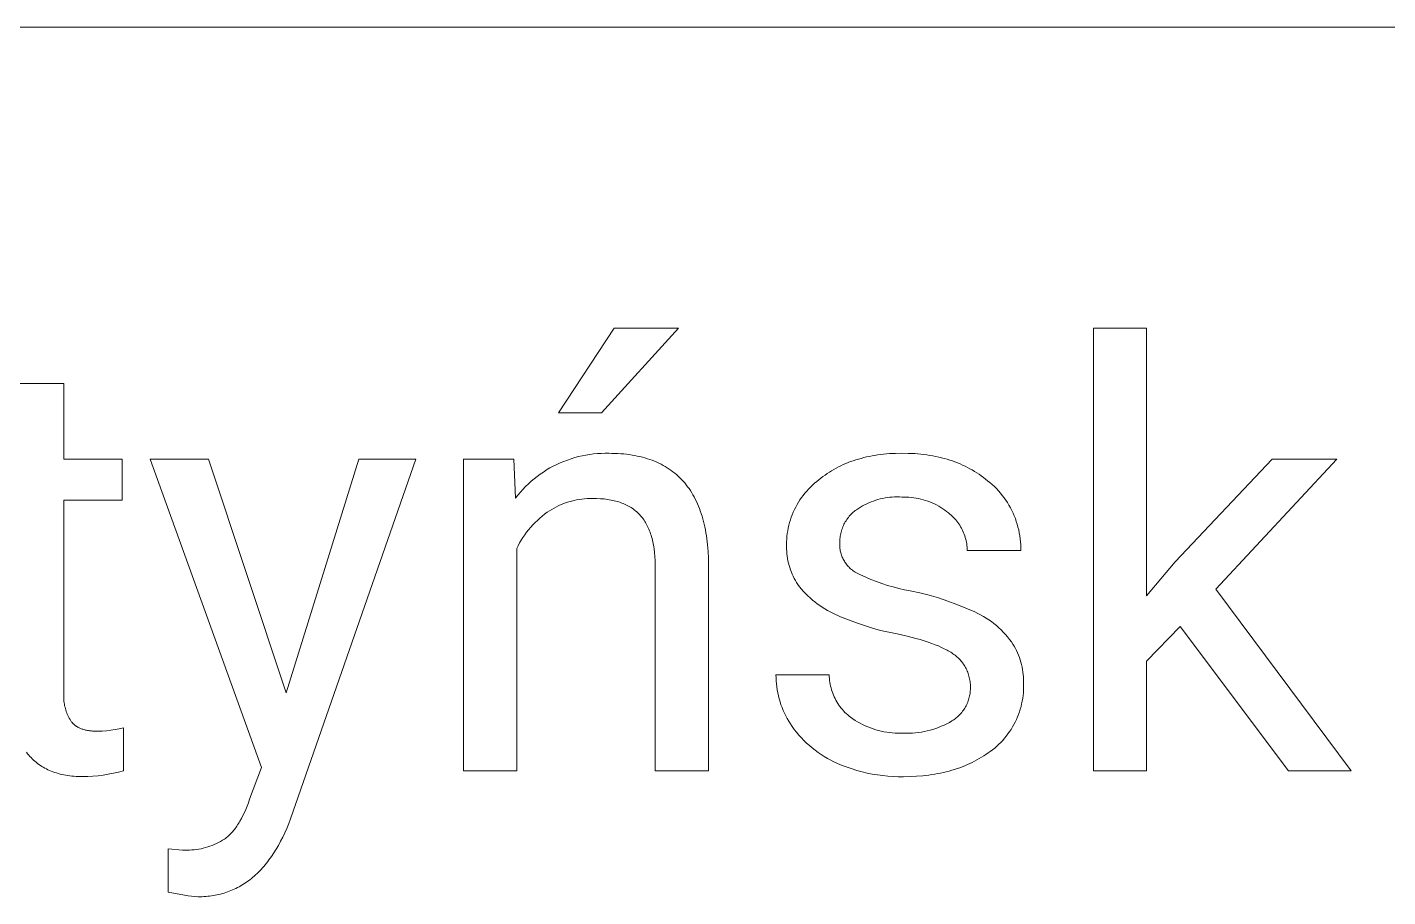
# Model space of a CAD drawing. Header units: millimetres. Extents: x -2163 to 4354, y -841 to 3711.
# Drawn here: x 3161.8 to 3362, y -240.7 to -112.8 of the extents above; entities that cross this region are included whole.
import ezdxf

# ---------------------------------------------------------------- set-up
doc = ezdxf.new("R2010")
doc.units = ezdxf.units.MM
doc.header["$MEASUREMENT"] = 0
doc.layers.add('Domyślny', color=7, linetype='Continuous', true_color=0x000000)

msp = doc.modelspace()

# ---------------------------------------------------------------- linework, layer by layer
at = {"layer": 'Domyślny', "color": 18, "lineweight": 15, "true_color": 0x000000}
for p, q in [((4347.69, -112.81), (1891.21, -112.81)), ((3239.95, -169.51), (3248.13, -157.08)), ((3257.62, -157.08), (3246.27, -169.54)), ((3248.13, -157.08), (3257.62, -157.08)), ((3318.66, -222.19), (3318.66, -157.09)), ((3318.66, -157.09), (3326.49, -157.09)), ((3326.49, -157.09), (3326.49, -196.46)), ((3159.35, -165.22), (3167.18, -165.22)), ((3167.18, -165.22), (3167.18, -176.33)), ((3246.27, -169.54), (3239.95, -169.51)), ((3241.81, -176.28), (3242.35, -176.12)), ((3242.35, -176.12), (3242.89, -175.97)), ((3242.89, -175.97), (3243.44, -175.84)), ((3243.44, -175.84), (3244, -175.74)), ((3244, -175.74), (3244.56, -175.65)), ((3244.56, -175.65), (3245.12, -175.58)), ((3245.12, -175.58), (3245.68, -175.52)), ((3245.68, -175.52), (3246.24, -175.49)), ((3246.24, -175.49), (3246.81, -175.48)), ((3246.81, -175.48), (3247.37, -175.48)), ((3247.37, -175.48), (3247.82, -175.49)), ((3247.82, -175.49), (3248.27, -175.5)), ((3248.27, -175.5), (3248.7, -175.52)), ((3248.7, -175.52), (3249.13, -175.55)), ((3249.13, -175.55), (3249.56, -175.58)), ((3249.56, -175.58), (3249.97, -175.63)), ((3249.97, -175.63), (3250.38, -175.68)), ((3250.38, -175.68), (3250.78, -175.74)), ((3250.78, -175.74), (3251.17, -175.81)), ((3251.17, -175.81), (3251.56, -175.88)), ((3251.56, -175.88), (3251.94, -175.97)), ((3251.94, -175.97), (3252.31, -176.06)), ((3252.31, -176.06), (3252.68, -176.16)), ((3252.68, -176.16), (3253.04, -176.27)), ((3284.48, -176.22), (3284.87, -176.12)), ((3284.87, -176.12), (3285.27, -176.02)), ((3285.27, -176.02), (3285.68, -175.93)), ((3285.68, -175.93), (3286.09, -175.85)), ((3286.09, -175.85), (3286.5, -175.78)), ((3286.5, -175.78), (3286.92, -175.72)), ((3286.92, -175.72), (3287.35, -175.66)), ((3287.35, -175.66), (3287.78, -175.61)), ((3287.78, -175.61), (3288.22, -175.57)), ((3288.22, -175.57), (3288.66, -175.53)), ((3288.66, -175.53), (3289.1, -175.51)), ((3289.1, -175.51), (3289.55, -175.49)), ((3289.55, -175.49), (3290.47, -175.47)), ((3290.47, -175.47), (3291.43, -175.49)), ((3291.43, -175.49), (3292.37, -175.53)), ((3292.37, -175.53), (3292.83, -175.57)), ((3292.83, -175.57), (3293.29, -175.61)), ((3293.29, -175.61), (3293.74, -175.66)), ((3293.74, -175.66), (3294.18, -175.72)), ((3294.18, -175.72), (3294.62, -175.79)), ((3294.62, -175.79), (3295.05, -175.87)), ((3295.05, -175.87), (3295.48, -175.95)), ((3295.48, -175.95), (3295.9, -176.04)), ((3295.9, -176.04), (3296.31, -176.14)), ((3296.31, -176.14), (3296.72, -176.24)), ((3167.18, -176.33), (3175.75, -176.33)), ((3175.75, -176.33), (3175.75, -182.38)), ((3196.26, -221.67), (3179.89, -176.32)), ((3179.89, -176.32), (3188.47, -176.32)), ((3188.47, -176.32), (3199.9, -210.69)), ((3199.9, -210.69), (3210.58, -176.32)), ((3218.98, -176.32), (3200.53, -229.25)), ((3210.58, -176.32), (3218.98, -176.32)), ((3225.98, -222.18), (3225.98, -176.33)), ((3225.98, -176.33), (3233.38, -176.33)), ((3233.38, -176.33), (3233.64, -182.08)), ((3237.74, -178.23), (3238.22, -177.93)), ((3238.22, -177.93), (3238.71, -177.64)), ((3238.71, -177.64), (3239.2, -177.37)), ((3239.2, -177.37), (3239.71, -177.12)), ((3239.71, -177.12), (3240.22, -176.88)), ((3240.22, -176.88), (3240.74, -176.67)), ((3240.74, -176.67), (3241.27, -176.47)), ((3241.27, -176.47), (3241.81, -176.28)), ((3253.04, -176.27), (3253.39, -176.38)), ((3253.39, -176.38), (3253.74, -176.51)), ((3253.74, -176.51), (3254.08, -176.64)), ((3254.08, -176.64), (3254.41, -176.78)), ((3254.41, -176.78), (3254.73, -176.93)), ((3254.73, -176.93), (3255.05, -177.08)), ((3255.05, -177.08), (3255.36, -177.25)), ((3255.36, -177.25), (3255.66, -177.42)), ((3255.66, -177.42), (3255.96, -177.6)), ((3255.96, -177.6), (3256.25, -177.79)), ((3256.25, -177.79), (3256.53, -177.99)), ((3256.53, -177.99), (3256.8, -178.19)), ((3279.83, -178.25), (3280.15, -178.05)), ((3280.15, -178.05), (3280.48, -177.86)), ((3280.48, -177.86), (3280.82, -177.67)), ((3280.82, -177.67), (3281.16, -177.49)), ((3281.16, -177.49), (3281.51, -177.32)), ((3281.51, -177.32), (3281.86, -177.15)), ((3281.86, -177.15), (3282.22, -177)), ((3282.22, -177), (3282.58, -176.85)), ((3282.58, -176.85), (3282.95, -176.71)), ((3282.95, -176.71), (3283.33, -176.57)), ((3283.33, -176.57), (3283.71, -176.45)), ((3283.71, -176.45), (3284.09, -176.33)), ((3284.09, -176.33), (3284.48, -176.22)), ((3296.72, -176.24), (3297.13, -176.36)), ((3297.13, -176.36), (3297.53, -176.48)), ((3297.53, -176.48), (3297.92, -176.61)), ((3297.92, -176.61), (3298.3, -176.75)), ((3298.3, -176.75), (3298.69, -176.89)), ((3298.69, -176.89), (3299.06, -177.05)), ((3299.06, -177.05), (3299.43, -177.21)), ((3299.43, -177.21), (3299.79, -177.38)), ((3299.79, -177.38), (3300.15, -177.56)), ((3300.15, -177.56), (3300.5, -177.74)), ((3300.5, -177.74), (3300.85, -177.93)), ((3300.85, -177.93), (3301.19, -178.14)), ((3301.19, -178.14), (3301.52, -178.34)), ((3330.7, -191.42), (3344.98, -176.32)), ((3354.5, -176.32), (3336.67, -195.48)), ((3344.98, -176.32), (3354.5, -176.32)), ((3235.12, -180.38), (3235.53, -179.98)), ((3235.53, -179.98), (3235.95, -179.6)), ((3235.95, -179.6), (3236.38, -179.24)), ((3236.38, -179.24), (3236.82, -178.89)), ((3236.82, -178.89), (3237.28, -178.55)), ((3237.28, -178.55), (3237.74, -178.23)), ((3256.8, -178.19), (3257.07, -178.4)), ((3257.07, -178.4), (3257.33, -178.62)), ((3257.33, -178.62), (3257.59, -178.85)), ((3257.59, -178.85), (3257.83, -179.09)), ((3257.83, -179.09), (3258.07, -179.33)), ((3258.07, -179.33), (3258.31, -179.58)), ((3258.31, -179.58), (3258.53, -179.84)), ((3258.53, -179.84), (3258.75, -180.11)), ((3258.75, -180.11), (3258.96, -180.39)), ((3277.04, -180.44), (3277.33, -180.16)), ((3277.33, -180.16), (3277.64, -179.89)), ((3277.64, -179.89), (3277.95, -179.63)), ((3277.95, -179.63), (3278.28, -179.38)), ((3278.28, -179.38), (3278.57, -179.14)), ((3278.57, -179.14), (3278.88, -178.9)), ((3278.88, -178.9), (3279.19, -178.68)), ((3279.19, -178.68), (3279.51, -178.46)), ((3279.51, -178.46), (3279.83, -178.25)), ((3301.52, -178.34), (3301.85, -178.56)), ((3301.85, -178.56), (3302.17, -178.79)), ((3302.17, -178.79), (3302.49, -179.02)), ((3302.49, -179.02), (3302.8, -179.26)), ((3302.8, -179.26), (3303.1, -179.51)), ((3303.1, -179.51), (3303.44, -179.78)), ((3303.44, -179.78), (3303.77, -180.07)), ((3303.77, -180.07), (3304.09, -180.37)), ((3233.64, -182.08), (3233.99, -181.63)), ((3233.99, -181.63), (3234.35, -181.2)), ((3234.35, -181.2), (3234.73, -180.78)), ((3234.73, -180.78), (3235.12, -180.38)), ((3243.8, -182.16), (3243.41, -182.21)), ((3244.2, -182.14), (3243.8, -182.16)), ((3244.59, -182.12), (3244.2, -182.14)), ((3244.99, -182.12), (3244.59, -182.12)), ((3245.57, -182.13), (3244.99, -182.12)), ((3246.13, -182.16), (3245.57, -182.13)), ((3246.4, -182.18), (3246.13, -182.16)), ((3258.96, -180.39), (3259.17, -180.67)), ((3259.17, -180.67), (3259.36, -180.97)), ((3259.36, -180.97), (3259.56, -181.27)), ((3259.56, -181.27), (3259.74, -181.57)), ((3259.74, -181.57), (3259.92, -181.89)), ((3259.92, -181.89), (3260.09, -182.21)), ((3275.48, -182.34), (3275.71, -182)), ((3275.71, -182), (3275.96, -181.67)), ((3275.96, -181.67), (3276.21, -181.35)), ((3276.21, -181.35), (3276.48, -181.04)), ((3276.48, -181.04), (3276.75, -180.74)), ((3276.75, -180.74), (3277.04, -180.44)), ((3287.66, -182.12), (3287.31, -182.19)), ((3288.01, -182.05), (3287.66, -182.12)), ((3288.35, -182), (3288.01, -182.05)), ((3288.71, -181.95), (3288.35, -182)), ((3289.06, -181.92), (3288.71, -181.95)), ((3289.41, -181.9), (3289.06, -181.92)), ((3289.76, -181.9), (3289.41, -181.9)), ((3290.12, -181.9), (3289.76, -181.9)), ((3290.47, -181.92), (3290.12, -181.9)), ((3290.82, -181.91), (3290.47, -181.92)), ((3291.18, -181.92), (3290.82, -181.91)), ((3291.53, -181.93), (3291.18, -181.92)), ((3291.88, -181.96), (3291.53, -181.93)), ((3292.24, -182.01), (3291.88, -181.96)), ((3292.58, -182.06), (3292.24, -182.01)), ((3292.93, -182.13), (3292.58, -182.06)), ((3293.28, -182.21), (3292.93, -182.13)), ((3304.09, -180.37), (3304.4, -180.68)), ((3304.4, -180.68), (3304.7, -181)), ((3304.7, -181), (3304.98, -181.33)), ((3304.98, -181.33), (3305.26, -181.67)), ((3305.26, -181.67), (3305.52, -182.01)), ((3305.52, -182.01), (3305.77, -182.37)), ((3175.75, -182.38), (3167.18, -182.38)), ((3167.18, -182.38), (3167.18, -210.85)), ((3238.3, -184.16), (3237.92, -184.44)), ((3238.63, -183.94), (3238.3, -184.16)), ((3238.97, -183.73), (3238.63, -183.94)), ((3239.31, -183.54), (3238.97, -183.73)), ((3239.66, -183.35), (3239.31, -183.54)), ((3240.01, -183.18), (3239.66, -183.35)), ((3240.37, -183.02), (3240.01, -183.18)), ((3240.74, -182.87), (3240.37, -183.02)), ((3241.11, -182.74), (3240.74, -182.87)), ((3241.48, -182.61), (3241.11, -182.74)), ((3241.86, -182.51), (3241.48, -182.61)), ((3242.25, -182.41), (3241.86, -182.51)), ((3242.63, -182.33), (3242.25, -182.41)), ((3243.02, -182.26), (3242.63, -182.33)), ((3243.41, -182.21), (3243.02, -182.26)), ((3246.67, -182.2), (3246.4, -182.18)), ((3246.93, -182.23), (3246.67, -182.2)), ((3247.19, -182.27), (3246.93, -182.23)), ((3247.44, -182.31), (3247.19, -182.27)), ((3247.69, -182.35), (3247.44, -182.31)), ((3247.93, -182.4), (3247.69, -182.35)), ((3248.17, -182.45), (3247.93, -182.4)), ((3248.4, -182.51), (3248.17, -182.45)), ((3248.63, -182.57), (3248.4, -182.51)), ((3248.85, -182.64), (3248.63, -182.57)), ((3249.07, -182.71), (3248.85, -182.64)), ((3249.28, -182.79), (3249.07, -182.71)), ((3249.49, -182.87), (3249.28, -182.79)), ((3249.69, -182.96), (3249.49, -182.87)), ((3249.89, -183.05), (3249.69, -182.96)), ((3250.09, -183.14), (3249.89, -183.05)), ((3250.27, -183.24), (3250.09, -183.14)), ((3250.46, -183.35), (3250.27, -183.24)), ((3250.64, -183.46), (3250.46, -183.35)), ((3250.81, -183.57), (3250.64, -183.46)), ((3250.98, -183.69), (3250.81, -183.57)), ((3251.15, -183.82), (3250.98, -183.69)), ((3251.31, -183.95), (3251.15, -183.82)), ((3251.47, -184.08), (3251.31, -183.95)), ((3251.62, -184.22), (3251.47, -184.08)), ((3260.09, -182.21), (3260.25, -182.55)), ((3260.25, -182.55), (3260.4, -182.89)), ((3260.4, -182.89), (3260.55, -183.24)), ((3260.55, -183.24), (3260.69, -183.59)), ((3260.69, -183.59), (3260.83, -183.96)), ((3260.83, -183.96), (3260.96, -184.33)), ((3274.35, -184.51), (3274.51, -184.13)), ((3274.51, -184.13), (3274.68, -183.76)), ((3274.68, -183.76), (3274.86, -183.39)), ((3274.86, -183.39), (3275.06, -183.03)), ((3275.06, -183.03), (3275.26, -182.68)), ((3275.26, -182.68), (3275.48, -182.34)), ((3283.31, -184.16), (3283.16, -184.3)), ((3283.47, -184.03), (3283.31, -184.16)), ((3283.62, -183.9), (3283.47, -184.03)), ((3283.79, -183.78), (3283.62, -183.9)), ((3284.08, -183.59), (3283.79, -183.78)), ((3284.38, -183.4), (3284.08, -183.59)), ((3284.69, -183.22), (3284.38, -183.4)), ((3285, -183.06), (3284.69, -183.22)), ((3285.32, -182.9), (3285, -183.06)), ((3285.64, -182.75), (3285.32, -182.9)), ((3285.97, -182.62), (3285.64, -182.75)), ((3286.3, -182.5), (3285.97, -182.62)), ((3286.63, -182.38), (3286.3, -182.5)), ((3286.97, -182.28), (3286.63, -182.38)), ((3287.31, -182.19), (3286.97, -182.28)), ((3293.62, -182.3), (3293.28, -182.21)), ((3293.96, -182.4), (3293.62, -182.3)), ((3294.29, -182.51), (3293.96, -182.4)), ((3294.62, -182.64), (3294.29, -182.51)), ((3294.95, -182.78), (3294.62, -182.64)), ((3295.27, -182.92), (3294.95, -182.78)), ((3295.59, -183.08), (3295.27, -182.92)), ((3295.9, -183.25), (3295.59, -183.08)), ((3296.2, -183.43), (3295.9, -183.25)), ((3296.5, -183.63), (3296.2, -183.43)), ((3296.79, -183.83), (3296.5, -183.63)), ((3297.07, -184.04), (3296.79, -183.83)), ((3297.35, -184.26), (3297.07, -184.04)), ((3305.77, -182.37), (3306.01, -182.74)), ((3306.01, -182.74), (3306.24, -183.11)), ((3306.24, -183.11), (3306.46, -183.49)), ((3306.46, -183.49), (3306.66, -183.88)), ((3306.66, -183.88), (3306.84, -184.27)), ((3236.18, -186.01), (3235.87, -186.36)), ((3236.51, -185.68), (3236.18, -186.01)), ((3236.85, -185.35), (3236.51, -185.68)), ((3237.2, -185.03), (3236.85, -185.35)), ((3237.56, -184.73), (3237.2, -185.03)), ((3237.92, -184.44), (3237.56, -184.73)), ((3251.77, -184.36), (3251.62, -184.22)), ((3251.91, -184.51), (3251.77, -184.36)), ((3252.05, -184.66), (3251.91, -184.51)), ((3252.18, -184.82), (3252.05, -184.66)), ((3252.31, -184.98), (3252.18, -184.82)), ((3252.43, -185.14), (3252.31, -184.98)), ((3252.55, -185.31), (3252.43, -185.14)), ((3252.66, -185.49), (3252.55, -185.31)), ((3252.78, -185.67), (3252.66, -185.49)), ((3252.88, -185.86), (3252.78, -185.67)), ((3252.98, -186.05), (3252.88, -185.86)), ((3253.08, -186.24), (3252.98, -186.05)), ((3260.96, -184.33), (3261.08, -184.71)), ((3261.08, -184.71), (3261.19, -185.1)), ((3261.19, -185.1), (3261.3, -185.49)), ((3261.3, -185.49), (3261.39, -185.9)), ((3261.39, -185.9), (3261.49, -186.31)), ((3273.77, -186.47), (3273.86, -186.07)), ((3273.86, -186.07), (3273.96, -185.67)), ((3273.96, -185.67), (3274.08, -185.28)), ((3274.08, -185.28), (3274.21, -184.89)), ((3274.21, -184.89), (3274.35, -184.51)), ((3281.88, -186.11), (3281.8, -186.29)), ((3281.97, -185.92), (3281.88, -186.11)), ((3282.06, -185.74), (3281.97, -185.92)), ((3282.16, -185.57), (3282.06, -185.74)), ((3282.27, -185.39), (3282.16, -185.57)), ((3282.38, -185.23), (3282.27, -185.39)), ((3282.5, -185.06), (3282.38, -185.23)), ((3282.62, -184.9), (3282.5, -185.06)), ((3282.75, -184.74), (3282.62, -184.9)), ((3282.88, -184.59), (3282.75, -184.74)), ((3283.02, -184.44), (3282.88, -184.59)), ((3283.16, -184.3), (3283.02, -184.44)), ((3297.54, -184.41), (3297.35, -184.26)), ((3297.73, -184.57), (3297.54, -184.41)), ((3297.91, -184.74), (3297.73, -184.57)), ((3298.08, -184.91), (3297.91, -184.74)), ((3298.25, -185.09), (3298.08, -184.91)), ((3298.42, -185.28), (3298.25, -185.09)), ((3298.57, -185.47), (3298.42, -185.28)), ((3298.72, -185.66), (3298.57, -185.47)), ((3298.86, -185.86), (3298.72, -185.66)), ((3299, -186.07), (3298.86, -185.86)), ((3299.13, -186.28), (3299, -186.07)), ((3306.84, -184.27), (3307.02, -184.67)), ((3307.02, -184.67), (3307.18, -185.08)), ((3307.18, -185.08), (3307.32, -185.49)), ((3307.32, -185.49), (3307.46, -185.91)), ((3307.46, -185.91), (3307.57, -186.33)), ((3234.73, -187.86), (3234.48, -188.26)), ((3235, -187.47), (3234.73, -187.86)), ((3235.27, -187.09), (3235, -187.47)), ((3235.57, -186.72), (3235.27, -187.09)), ((3235.87, -186.36), (3235.57, -186.72)), ((3253.18, -186.44), (3253.08, -186.24)), ((3253.27, -186.65), (3253.18, -186.44)), ((3253.35, -186.86), (3253.27, -186.65)), ((3253.44, -187.08), (3253.35, -186.86)), ((3253.51, -187.3), (3253.44, -187.08)), ((3253.59, -187.53), (3253.51, -187.3)), ((3253.66, -187.76), (3253.59, -187.53)), ((3253.72, -187.99), (3253.66, -187.76)), ((3253.78, -188.24), (3253.72, -187.99)), ((3261.49, -186.31), (3261.57, -186.73)), ((3261.57, -186.73), (3261.65, -187.16)), ((3261.65, -187.16), (3261.72, -187.6)), ((3261.72, -187.6), (3261.79, -188.04)), ((3261.79, -188.04), (3261.89, -188.96)), ((3273.53, -188.49), (3273.55, -188.09)), ((3273.55, -188.09), (3273.58, -187.68)), ((3273.58, -187.68), (3273.63, -187.27)), ((3273.63, -187.27), (3273.69, -186.87)), ((3273.69, -186.87), (3273.77, -186.47)), ((3281.37, -188.06), (3281.36, -188.26)), ((3281.39, -187.86), (3281.37, -188.06)), ((3281.42, -187.66), (3281.39, -187.86)), ((3281.46, -187.46), (3281.42, -187.66)), ((3281.5, -187.26), (3281.46, -187.46)), ((3281.54, -187.06), (3281.5, -187.26)), ((3281.6, -186.86), (3281.54, -187.06)), ((3281.66, -186.67), (3281.6, -186.86)), ((3281.73, -186.48), (3281.66, -186.67)), ((3281.8, -186.29), (3281.73, -186.48)), ((3299.25, -186.49), (3299.13, -186.28)), ((3299.36, -186.71), (3299.25, -186.49)), ((3299.47, -186.93), (3299.36, -186.71)), ((3299.57, -187.16), (3299.47, -186.93)), ((3299.66, -187.39), (3299.57, -187.16)), ((3299.74, -187.62), (3299.66, -187.39)), ((3299.81, -187.85), (3299.74, -187.62)), ((3299.88, -188.09), (3299.81, -187.85)), ((3299.94, -188.33), (3299.88, -188.09)), ((3307.57, -186.33), (3307.68, -186.76)), ((3307.68, -186.76), (3307.76, -187.18)), ((3307.76, -187.18), (3307.84, -187.62)), ((3307.84, -187.62), (3307.9, -188.05)), ((3307.9, -188.05), (3307.94, -188.48)), ((3234.02, -189.08), (3233.81, -189.5)), ((3233.81, -189.5), (3233.81, -222.18)), ((3234.24, -188.67), (3234.02, -189.08)), ((3234.48, -188.26), (3234.24, -188.67)), ((3253.84, -188.48), (3253.78, -188.24)), ((3253.89, -188.73), (3253.84, -188.48)), ((3253.94, -188.99), (3253.89, -188.73)), ((3253.98, -189.25), (3253.94, -188.99)), ((3254.02, -189.52), (3253.98, -189.25)), ((3254.09, -190.07), (3254.02, -189.52)), ((3254.14, -190.64), (3254.09, -190.07)), ((3261.89, -188.96), (3261.97, -189.9)), ((3261.97, -189.9), (3262.02, -190.88)), ((3273.52, -188.9), (3273.53, -188.49)), ((3273.52, -189.25), (3273.52, -188.9)), ((3273.53, -189.59), (3273.52, -189.25)), ((3273.54, -189.93), (3273.53, -189.59)), ((3273.57, -190.28), (3273.54, -189.93)), ((3281.36, -188.66), (3281.35, -188.83)), ((3281.35, -188.83), (3281.35, -188.99)), ((3281.35, -188.99), (3281.36, -189.16)), ((3281.36, -188.26), (3281.36, -188.46)), ((3281.36, -188.46), (3281.36, -188.66)), ((3281.36, -189.16), (3281.37, -189.32)), ((3281.37, -189.32), (3281.38, -189.48)), ((3281.38, -189.48), (3281.41, -189.64)), ((3281.41, -189.64), (3281.43, -189.81)), ((3281.43, -189.81), (3281.47, -189.97)), ((3281.47, -189.97), (3281.51, -190.12)), ((3281.51, -190.12), (3281.55, -190.28)), ((3299.99, -188.57), (3299.94, -188.33)), ((3300.03, -188.81), (3299.99, -188.57)), ((3300.06, -189.06), (3300.03, -188.81)), ((3300.08, -189.3), (3300.06, -189.06)), ((3300.1, -189.55), (3300.08, -189.3)), ((3300.11, -189.79), (3300.1, -189.55)), ((3307.98, -189.79), (3300.11, -189.79)), ((3307.94, -188.48), (3307.97, -188.92)), ((3307.97, -188.92), (3307.98, -189.36)), ((3307.98, -189.36), (3307.98, -189.79)), ((3254.17, -191.23), (3254.14, -190.64)), ((3254.19, -191.84), (3254.17, -191.23)), ((3254.19, -222.18), (3254.19, -191.84)), ((3262.02, -190.88), (3262.04, -191.89)), ((3262.04, -191.89), (3262.04, -222.18)), ((3273.62, -190.62), (3273.57, -190.28)), ((3273.67, -190.96), (3273.62, -190.62)), ((3273.73, -191.29), (3273.67, -190.96)), ((3273.81, -191.63), (3273.73, -191.29)), ((3273.9, -191.96), (3273.81, -191.63)), ((3274, -192.29), (3273.9, -191.96)), ((3281.55, -190.28), (3281.6, -190.44)), ((3281.6, -190.44), (3281.66, -190.59)), ((3281.66, -190.59), (3281.72, -190.74)), ((3281.72, -190.74), (3281.79, -190.89)), ((3281.79, -190.89), (3281.86, -191.04)), ((3281.86, -191.04), (3281.93, -191.19)), ((3281.93, -191.19), (3282.02, -191.33)), ((3282.02, -191.33), (3282.1, -191.47)), ((3282.1, -191.47), (3282.19, -191.6)), ((3282.19, -191.6), (3282.29, -191.74)), ((3282.29, -191.74), (3282.39, -191.87)), ((3282.39, -191.87), (3282.49, -191.99)), ((3282.49, -191.99), (3282.6, -192.11)), ((3282.6, -192.11), (3282.72, -192.23)), ((3326.49, -196.46), (3330.7, -191.42)), ((3274.11, -192.61), (3274, -192.29)), ((3274.23, -192.94), (3274.11, -192.61)), ((3274.36, -193.25), (3274.23, -192.94)), ((3274.5, -193.57), (3274.36, -193.25)), ((3274.65, -193.87), (3274.5, -193.57)), ((3274.82, -194.18), (3274.65, -193.87)), ((3274.99, -194.47), (3274.82, -194.18)), ((3282.72, -192.23), (3282.83, -192.35)), ((3282.83, -192.35), (3282.95, -192.46)), ((3282.95, -192.46), (3283.08, -192.56)), ((3283.08, -192.56), (3283.21, -192.66)), ((3283.21, -192.66), (3283.34, -192.76)), ((3283.34, -192.76), (3283.47, -192.85)), ((3283.47, -192.85), (3283.61, -192.94)), ((3283.61, -192.94), (3284.38, -193.33)), ((3284.38, -193.33), (3285.16, -193.69)), ((3285.16, -193.69), (3285.94, -194.03)), ((3285.94, -194.03), (3286.74, -194.35)), ((3275.17, -194.76), (3274.99, -194.47)), ((3275.44, -195.12), (3275.17, -194.76)), ((3275.73, -195.47), (3275.44, -195.12)), ((3276.03, -195.81), (3275.73, -195.47)), ((3276.33, -196.14), (3276.03, -195.81)), ((3276.65, -196.45), (3276.33, -196.14)), ((3286.74, -194.35), (3287.55, -194.64)), ((3287.55, -194.64), (3288.37, -194.9)), ((3288.37, -194.9), (3289.19, -195.14)), ((3289.19, -195.14), (3290.03, -195.35)), ((3290.03, -195.35), (3290.86, -195.54)), ((3290.86, -195.54), (3291.71, -195.7)), ((3291.71, -195.7), (3293.11, -196.01)), ((3293.11, -196.01), (3294.5, -196.36)), ((3336.67, -195.48), (3356.59, -222.19)), ((3276.98, -196.76), (3276.65, -196.45)), ((3277.32, -197.06), (3276.98, -196.76)), ((3277.66, -197.34), (3277.32, -197.06)), ((3278.02, -197.62), (3277.66, -197.34)), ((3278.39, -197.88), (3278.02, -197.62)), ((3278.76, -198.13), (3278.39, -197.88)), ((3279.14, -198.36), (3278.76, -198.13)), ((3294.5, -196.36), (3295.88, -196.76)), ((3295.88, -196.76), (3297.24, -197.21)), ((3297.24, -197.21), (3298.59, -197.7)), ((3298.59, -197.7), (3299.92, -198.24)), ((3279.54, -198.59), (3279.14, -198.36)), ((3279.93, -198.8), (3279.54, -198.59)), ((3280.34, -198.99), (3279.93, -198.8)), ((3281.47, -199.51), (3280.34, -198.99)), ((3282.62, -199.98), (3281.47, -199.51)), ((3283.79, -200.42), (3282.62, -199.98)), ((3299.92, -198.24), (3301.23, -198.82)), ((3301.23, -198.82), (3301.66, -199.02)), ((3301.66, -199.02), (3302.07, -199.24)), ((3302.07, -199.24), (3302.48, -199.47)), ((3302.48, -199.47), (3302.88, -199.71)), ((3302.88, -199.71), (3303.27, -199.97)), ((3303.27, -199.97), (3303.65, -200.24)), ((3284.97, -200.82), (3283.79, -200.42)), ((3286.16, -201.19), (3284.97, -200.82)), ((3287.36, -201.52), (3286.16, -201.19)), ((3288.58, -201.8), (3287.36, -201.52)), ((3289.8, -202.05), (3288.58, -201.8)), ((3291.24, -202.38), (3289.8, -202.05)), ((3303.65, -200.24), (3304.03, -200.53)), ((3304.03, -200.53), (3304.39, -200.82)), ((3304.39, -200.82), (3304.74, -201.13)), ((3304.74, -201.13), (3305.08, -201.45)), ((3305.08, -201.45), (3305.41, -201.79)), ((3305.41, -201.79), (3305.73, -202.13)), ((3305.73, -202.13), (3306.04, -202.49)), ((3331.42, -200.95), (3326.49, -206.07)), ((3347.39, -222.19), (3331.42, -200.95)), ((3292.56, -202.72), (3291.24, -202.38)), ((3293.18, -202.89), (3292.56, -202.72)), ((3293.77, -203.07), (3293.18, -202.89)), ((3294.34, -203.25), (3293.77, -203.07)), ((3294.87, -203.44), (3294.34, -203.25)), ((3295.38, -203.63), (3294.87, -203.44)), ((3295.86, -203.82), (3295.38, -203.63)), ((3296.31, -204.02), (3295.86, -203.82)), ((3296.73, -204.22), (3296.31, -204.02)), ((3306.04, -202.49), (3306.33, -202.85)), ((3306.33, -202.85), (3306.62, -203.23)), ((3306.62, -203.23), (3306.81, -203.53)), ((3306.81, -203.53), (3307, -203.85)), ((3307, -203.85), (3307.18, -204.17)), ((3307.18, -204.17), (3307.34, -204.5)), ((3296.93, -204.33), (3296.73, -204.22)), ((3297.13, -204.43), (3296.93, -204.33)), ((3297.32, -204.53), (3297.13, -204.43)), ((3297.5, -204.64), (3297.32, -204.53)), ((3297.67, -204.74), (3297.5, -204.64)), ((3297.84, -204.85), (3297.67, -204.74)), ((3298, -204.96), (3297.84, -204.85)), ((3298.15, -205.07), (3298, -204.96)), ((3298.31, -205.19), (3298.15, -205.07)), ((3298.47, -205.31), (3298.31, -205.19)), ((3298.62, -205.44), (3298.47, -205.31)), ((3298.76, -205.57), (3298.62, -205.44)), ((3298.9, -205.71), (3298.76, -205.57)), ((3299.04, -205.86), (3298.9, -205.71)), ((3299.17, -206), (3299.04, -205.86)), ((3299.3, -206.16), (3299.17, -206)), ((3299.42, -206.31), (3299.3, -206.16)), ((3307.34, -204.5), (3307.5, -204.83)), ((3307.5, -204.83), (3307.64, -205.17)), ((3307.64, -205.17), (3307.77, -205.51)), ((3307.77, -205.51), (3307.89, -205.86)), ((3307.89, -205.86), (3308, -206.21)), ((3326.49, -206.07), (3326.49, -222.19)), ((3271.97, -208.51), (3271.96, -208.06)), ((3271.96, -208.06), (3279.79, -208.06)), ((3279.79, -208.06), (3279.8, -208.34)), ((3299.53, -206.47), (3299.42, -206.31)), ((3299.64, -206.64), (3299.53, -206.47)), ((3299.75, -206.8), (3299.64, -206.64)), ((3299.84, -206.98), (3299.75, -206.8)), ((3299.94, -207.15), (3299.84, -206.98)), ((3300.02, -207.33), (3299.94, -207.15)), ((3300.1, -207.51), (3300.02, -207.33)), ((3300.18, -207.69), (3300.1, -207.51)), ((3300.25, -207.88), (3300.18, -207.69)), ((3300.31, -208.07), (3300.25, -207.88)), ((3300.36, -208.26), (3300.31, -208.07)), ((3308, -206.21), (3308.09, -206.56)), ((3308.09, -206.56), (3308.17, -206.92)), ((3308.17, -206.92), (3308.24, -207.28)), ((3308.24, -207.28), (3308.3, -207.65)), ((3308.3, -207.65), (3308.34, -208.01)), ((3308.34, -208.01), (3308.38, -208.37)), ((3271.99, -208.96), (3271.97, -208.51)), ((3272.03, -209.41), (3271.99, -208.96)), ((3272.08, -209.85), (3272.03, -209.41)), ((3272.15, -210.29), (3272.08, -209.85)), ((3279.8, -208.34), (3279.82, -208.62)), ((3279.82, -208.62), (3279.85, -208.9)), ((3279.85, -208.9), (3279.89, -209.17)), ((3279.89, -209.17), (3279.94, -209.45)), ((3279.94, -209.45), (3280, -209.72)), ((3280, -209.72), (3280.06, -209.99)), ((3280.06, -209.99), (3280.14, -210.26)), ((3300.41, -208.45), (3300.36, -208.26)), ((3300.45, -208.64), (3300.41, -208.45)), ((3300.49, -208.84), (3300.45, -208.64)), ((3300.52, -209.03), (3300.49, -208.84)), ((3300.54, -209.23), (3300.52, -209.03)), ((3300.56, -209.42), (3300.54, -209.23)), ((3300.56, -209.62), (3300.56, -209.42)), ((3300.57, -209.82), (3300.56, -209.62)), ((3300.56, -210.02), (3300.57, -209.82)), ((3300.56, -210.21), (3300.56, -210.02)), ((3308.38, -208.37), (3308.39, -208.74)), ((3308.39, -208.74), (3308.4, -209.11)), ((3308.4, -209.11), (3308.39, -209.47)), ((3308.39, -209.47), (3308.4, -209.88)), ((3308.4, -209.88), (3308.39, -210.29)), ((3167.18, -210.85), (3167.17, -211.07)), ((3167.17, -211.07), (3167.17, -211.29)), ((3167.17, -211.29), (3167.17, -211.51)), ((3167.17, -211.51), (3167.18, -211.73)), ((3167.18, -211.73), (3167.2, -211.95)), ((3167.2, -211.95), (3167.22, -212.17)), ((3167.22, -212.17), (3167.26, -212.38)), ((3272.23, -210.73), (3272.15, -210.29)), ((3272.32, -211.17), (3272.23, -210.73)), ((3272.44, -211.6), (3272.32, -211.17)), ((3272.56, -212.03), (3272.44, -211.6)), ((3272.7, -212.46), (3272.56, -212.03)), ((3280.14, -210.26), (3280.22, -210.52)), ((3280.22, -210.52), (3280.32, -210.78)), ((3280.32, -210.78), (3280.42, -211.04)), ((3280.42, -211.04), (3280.53, -211.3)), ((3280.53, -211.3), (3280.66, -211.55)), ((3280.66, -211.55), (3280.78, -211.79)), ((3280.78, -211.79), (3280.92, -212.04)), ((3280.92, -212.04), (3281.07, -212.27)), ((3300.11, -212.27), (3300.18, -212.09)), ((3300.18, -212.09), (3300.25, -211.91)), ((3300.25, -211.91), (3300.31, -211.73)), ((3300.31, -211.73), (3300.36, -211.54)), ((3300.36, -211.54), (3300.41, -211.36)), ((3300.41, -211.36), (3300.45, -211.17)), ((3300.45, -211.17), (3300.49, -210.98)), ((3300.49, -210.98), (3300.52, -210.79)), ((3300.52, -210.79), (3300.54, -210.6)), ((3300.54, -210.6), (3300.55, -210.4)), ((3300.55, -210.4), (3300.56, -210.21)), ((3308.2, -211.92), (3308.11, -212.32)), ((3308.27, -211.51), (3308.2, -211.92)), ((3308.32, -211.11), (3308.27, -211.51)), ((3308.36, -210.7), (3308.32, -211.11)), ((3308.39, -210.29), (3308.36, -210.7)), ((3167.26, -212.38), (3167.3, -212.6)), ((3167.3, -212.6), (3167.35, -212.81)), ((3167.35, -212.81), (3167.4, -213.02)), ((3167.4, -213.02), (3167.46, -213.23)), ((3167.46, -213.23), (3167.53, -213.44)), ((3167.53, -213.44), (3167.61, -213.65)), ((3167.61, -213.65), (3167.69, -213.85)), ((3167.69, -213.85), (3167.78, -214.05)), ((3167.78, -214.05), (3167.88, -214.25)), ((3272.86, -212.88), (3272.7, -212.46)), ((3273.03, -213.29), (3272.86, -212.88)), ((3273.21, -213.7), (3273.03, -213.29)), ((3273.41, -214.1), (3273.21, -213.7)), ((3273.62, -214.5), (3273.41, -214.1)), ((3281.07, -212.27), (3281.22, -212.5)), ((3281.22, -212.5), (3281.38, -212.73)), ((3281.38, -212.73), (3281.55, -212.95)), ((3281.55, -212.95), (3281.73, -213.17)), ((3281.73, -213.17), (3281.92, -213.37)), ((3281.92, -213.37), (3282.11, -213.58)), ((3282.11, -213.58), (3282.31, -213.77)), ((3282.31, -213.77), (3282.51, -213.96)), ((3282.51, -213.96), (3282.72, -214.14)), ((3282.72, -214.14), (3282.94, -214.31)), ((3298.63, -214.27), (3298.78, -214.15)), ((3298.78, -214.15), (3298.92, -214.01)), ((3298.92, -214.01), (3299.05, -213.87)), ((3299.05, -213.87), (3299.18, -213.73)), ((3299.18, -213.73), (3299.31, -213.58)), ((3299.31, -213.58), (3299.43, -213.43)), ((3299.43, -213.43), (3299.54, -213.28)), ((3299.54, -213.28), (3299.65, -213.12)), ((3299.65, -213.12), (3299.75, -212.96)), ((3299.75, -212.96), (3299.85, -212.79)), ((3299.85, -212.79), (3299.94, -212.62)), ((3299.94, -212.62), (3300.03, -212.45)), ((3300.03, -212.45), (3300.11, -212.27)), ((3307.65, -213.88), (3307.5, -214.26)), ((3307.79, -213.5), (3307.65, -213.88)), ((3307.91, -213.11), (3307.79, -213.5)), ((3308.02, -212.71), (3307.91, -213.11)), ((3308.11, -212.32), (3308.02, -212.71)), ((3167.88, -214.25), (3167.98, -214.44)), ((3167.98, -214.44), (3168.09, -214.63)), ((3168.09, -214.63), (3168.21, -214.82)), ((3168.21, -214.82), (3168.33, -215)), ((3168.33, -215), (3168.37, -215.04)), ((3168.37, -215.04), (3168.41, -215.08)), ((3168.41, -215.08), (3168.44, -215.13)), ((3168.44, -215.13), (3168.48, -215.17)), ((3168.48, -215.17), (3168.52, -215.21)), ((3168.52, -215.21), (3168.56, -215.25)), ((3168.56, -215.25), (3168.6, -215.29)), ((3168.6, -215.29), (3168.64, -215.32)), ((3168.64, -215.32), (3168.68, -215.36)), ((3168.68, -215.36), (3168.73, -215.4)), ((3168.73, -215.4), (3168.77, -215.43)), ((3168.77, -215.43), (3168.81, -215.47)), ((3168.81, -215.47), (3168.86, -215.5)), ((3168.86, -215.5), (3168.91, -215.54)), ((3168.91, -215.54), (3168.95, -215.57)), ((3168.95, -215.57), (3169, -215.6)), ((3169, -215.6), (3169.05, -215.64)), ((3169.05, -215.64), (3169.1, -215.67)), ((3169.1, -215.67), (3169.2, -215.73)), ((3169.2, -215.73), (3169.3, -215.79)), ((3169.3, -215.79), (3169.41, -215.84)), ((3169.41, -215.84), (3169.52, -215.89)), ((3169.52, -215.89), (3169.63, -215.94)), ((3169.63, -215.94), (3169.75, -215.99)), ((3169.75, -215.99), (3169.87, -216.03)), ((3169.87, -216.03), (3169.99, -216.07)), ((3169.99, -216.07), (3170.12, -216.11)), ((3170.12, -216.11), (3170.25, -216.15)), ((3170.25, -216.15), (3170.38, -216.18)), ((3170.38, -216.18), (3170.51, -216.21)), ((3170.51, -216.21), (3170.65, -216.24)), ((3174.1, -216.21), (3174.72, -216.12)), ((3174.72, -216.12), (3175.34, -216)), ((3175.34, -216), (3175.95, -215.87)), ((3175.95, -215.87), (3175.95, -222.18)), ((3273.84, -214.89), (3273.62, -214.5)), ((3274.08, -215.27), (3273.84, -214.89)), ((3274.33, -215.64), (3274.08, -215.27)), ((3274.65, -216.08), (3274.33, -215.64)), ((3274.98, -216.51), (3274.65, -216.08)), ((3282.94, -214.31), (3283.28, -214.55)), ((3283.28, -214.55), (3283.63, -214.78)), ((3283.63, -214.78), (3283.98, -214.99)), ((3283.98, -214.99), (3284.34, -215.19)), ((3284.34, -215.19), (3284.71, -215.38)), ((3284.71, -215.38), (3285.09, -215.56)), ((3285.09, -215.56), (3285.47, -215.73)), ((3285.47, -215.73), (3285.85, -215.88)), ((3285.85, -215.88), (3286.24, -216.02)), ((3286.24, -216.02), (3286.64, -216.14)), ((3286.64, -216.14), (3287.04, -216.25)), ((3294.21, -216.31), (3294.63, -216.2)), ((3294.63, -216.2), (3295.05, -216.08)), ((3295.05, -216.08), (3295.47, -215.94)), ((3295.47, -215.94), (3295.88, -215.79)), ((3295.88, -215.79), (3296.29, -215.63)), ((3296.29, -215.63), (3296.69, -215.45)), ((3296.69, -215.45), (3297.08, -215.26)), ((3297.08, -215.26), (3297.47, -215.05)), ((3297.47, -215.05), (3297.85, -214.83)), ((3297.85, -214.83), (3298.01, -214.73)), ((3298.01, -214.73), (3298.17, -214.63)), ((3298.17, -214.63), (3298.33, -214.51)), ((3298.33, -214.51), (3298.48, -214.4)), ((3298.48, -214.4), (3298.63, -214.27)), ((3306.56, -216.08), (3306.33, -216.42)), ((3306.77, -215.73), (3306.56, -216.08)), ((3306.97, -215.37), (3306.77, -215.73)), ((3307.16, -215.01), (3306.97, -215.37)), ((3307.34, -214.64), (3307.16, -215.01)), ((3307.5, -214.26), (3307.34, -214.64)), ((3170.65, -216.24), (3170.79, -216.26)), ((3170.79, -216.26), (3170.94, -216.28)), ((3170.94, -216.28), (3171.09, -216.3)), ((3171.09, -216.3), (3171.24, -216.32)), ((3171.24, -216.32), (3171.39, -216.33)), ((3171.39, -216.33), (3171.55, -216.34)), ((3171.55, -216.34), (3171.88, -216.36)), ((3171.88, -216.36), (3172.22, -216.36)), ((3172.22, -216.36), (3172.84, -216.33)), ((3172.84, -216.33), (3173.47, -216.28)), ((3173.47, -216.28), (3174.1, -216.21)), ((3275.33, -216.92), (3274.98, -216.51)), ((3275.7, -217.33), (3275.33, -216.92)), ((3276.07, -217.72), (3275.7, -217.33)), ((3276.46, -218.1), (3276.07, -217.72)), ((3276.87, -218.47), (3276.46, -218.1)), ((3287.04, -216.25), (3287.44, -216.35)), ((3287.44, -216.35), (3287.84, -216.43)), ((3287.84, -216.43), (3288.25, -216.51)), ((3288.25, -216.51), (3288.66, -216.56)), ((3288.66, -216.56), (3289.08, -216.6)), ((3289.08, -216.6), (3289.49, -216.63)), ((3289.49, -216.63), (3289.9, -216.65)), ((3289.9, -216.65), (3290.32, -216.65)), ((3290.32, -216.65), (3290.73, -216.64)), ((3290.73, -216.64), (3291.17, -216.65)), ((3291.17, -216.65), (3291.61, -216.64)), ((3291.61, -216.64), (3292.04, -216.63)), ((3292.04, -216.63), (3292.48, -216.59)), ((3292.48, -216.59), (3292.92, -216.54)), ((3292.92, -216.54), (3293.35, -216.48)), ((3293.35, -216.48), (3293.78, -216.4)), ((3293.78, -216.4), (3294.21, -216.31)), ((3305.04, -218), (3304.75, -218.28)), ((3305.32, -217.7), (3305.04, -218)), ((3305.59, -217.39), (3305.32, -217.7)), ((3305.85, -217.07), (3305.59, -217.39)), ((3306.1, -216.75), (3305.85, -217.07)), ((3306.33, -216.42), (3306.1, -216.75)), ((3161.85, -219.66), (3161.69, -219.45)), ((3162.02, -219.86), (3161.85, -219.66)), ((3162.19, -220.05), (3162.02, -219.86)), ((3162.36, -220.24), (3162.19, -220.05)), ((3277.28, -218.82), (3276.87, -218.47)), ((3277.71, -219.16), (3277.28, -218.82)), ((3278.15, -219.48), (3277.71, -219.16)), ((3278.6, -219.79), (3278.15, -219.48)), ((3279.06, -220.08), (3278.6, -219.79)), ((3279.53, -220.35), (3279.06, -220.08)), ((3302.21, -220.19), (3301.87, -220.39)), ((3302.54, -219.98), (3302.21, -220.19)), ((3302.86, -219.77), (3302.54, -219.98)), ((3303.18, -219.55), (3302.86, -219.77)), ((3303.49, -219.33), (3303.18, -219.55)), ((3303.82, -219.08), (3303.49, -219.33)), ((3304.14, -218.83), (3303.82, -219.08)), ((3304.45, -218.56), (3304.14, -218.83)), ((3304.75, -218.28), (3304.45, -218.56)), ((3162.54, -220.42), (3162.36, -220.24)), ((3162.72, -220.6), (3162.54, -220.42)), ((3162.91, -220.77), (3162.72, -220.6)), ((3163.11, -220.93), (3162.91, -220.77)), ((3163.31, -221.09), (3163.11, -220.93)), ((3163.51, -221.24), (3163.31, -221.09)), ((3163.72, -221.39), (3163.51, -221.24)), ((3163.94, -221.53), (3163.72, -221.39)), ((3164.15, -221.66), (3163.94, -221.53)), ((3164.38, -221.79), (3164.15, -221.66)), ((3164.61, -221.91), (3164.38, -221.79)), ((3164.84, -222.02), (3164.61, -221.91)), ((3165.08, -222.13), (3164.84, -222.02)), ((3165.33, -222.23), (3165.08, -222.13)), ((3175.95, -222.18), (3175.21, -222.37)), ((3194.52, -226.34), (3196.26, -221.67)), ((3233.81, -222.18), (3225.98, -222.18)), ((3262.04, -222.18), (3254.19, -222.18)), ((3280.01, -220.61), (3279.53, -220.35)), ((3280.49, -220.86), (3280.01, -220.61)), ((3280.99, -221.08), (3280.49, -220.86)), ((3281.7, -221.38), (3280.99, -221.08)), ((3282.42, -221.66), (3281.7, -221.38)), ((3283.15, -221.9), (3282.42, -221.66)), ((3283.88, -222.13), (3283.15, -221.9)), ((3284.63, -222.33), (3283.88, -222.13)), ((3297.83, -222.1), (3297.43, -222.21)), ((3298.22, -221.98), (3297.83, -222.1)), ((3298.61, -221.85), (3298.22, -221.98)), ((3299, -221.72), (3298.61, -221.85)), ((3299.38, -221.58), (3299, -221.72)), ((3299.75, -221.43), (3299.38, -221.58)), ((3300.12, -221.27), (3299.75, -221.43)), ((3300.48, -221.11), (3300.12, -221.27)), ((3300.84, -220.94), (3300.48, -221.11)), ((3301.19, -220.76), (3300.84, -220.94)), ((3301.53, -220.58), (3301.19, -220.76)), ((3301.87, -220.39), (3301.53, -220.58)), ((3326.49, -222.19), (3318.66, -222.19)), ((3356.59, -222.19), (3347.39, -222.19)), ((3165.58, -222.33), (3165.33, -222.23)), ((3165.83, -222.42), (3165.58, -222.33)), ((3166.09, -222.5), (3165.83, -222.42)), ((3166.36, -222.58), (3166.09, -222.5)), ((3166.63, -222.65), (3166.36, -222.58)), ((3166.9, -222.72), (3166.63, -222.65)), ((3167.18, -222.77), (3166.9, -222.72)), ((3167.47, -222.83), (3167.18, -222.77)), ((3167.76, -222.87), (3167.47, -222.83)), ((3168.05, -222.91), (3167.76, -222.87)), ((3168.36, -222.95), (3168.05, -222.91)), ((3168.66, -222.98), (3168.36, -222.95)), ((3168.97, -223), (3168.66, -222.98)), ((3169.29, -223.01), (3168.97, -223)), ((3169.61, -223.02), (3169.29, -223.01)), ((3169.94, -223.03), (3169.61, -223.02)), ((3170.7, -223.01), (3169.94, -223.03)), ((3171.46, -222.97), (3170.7, -223.01)), ((3172.22, -222.9), (3171.46, -222.97)), ((3172.97, -222.81), (3172.22, -222.9)), ((3173.72, -222.69), (3172.97, -222.81)), ((3174.47, -222.54), (3173.72, -222.69)), ((3175.21, -222.37), (3174.47, -222.54)), ((3285.38, -222.51), (3284.63, -222.33)), ((3286.13, -222.66), (3285.38, -222.51)), ((3286.89, -222.79), (3286.13, -222.66)), ((3287.66, -222.89), (3286.89, -222.79)), ((3288.42, -222.96), (3287.66, -222.89)), ((3289.19, -223.01), (3288.42, -222.96)), ((3289.96, -223.04), (3289.19, -223.01)), ((3290.73, -223.04), (3289.96, -223.04)), ((3291.7, -223.02), (3290.73, -223.04)), ((3292.64, -222.98), (3291.7, -223.02)), ((3293.56, -222.91), (3292.64, -222.98)), ((3294.46, -222.8), (3293.56, -222.91)), ((3294.9, -222.74), (3294.46, -222.8)), ((3295.33, -222.67), (3294.9, -222.74)), ((3295.76, -222.59), (3295.33, -222.67)), ((3296.19, -222.51), (3295.76, -222.59)), ((3296.61, -222.42), (3296.19, -222.51)), ((3297.02, -222.32), (3296.61, -222.42)), ((3297.43, -222.21), (3297.02, -222.32)), ((3193.74, -228.31), (3193.94, -227.85)), ((3193.94, -227.85), (3194.14, -227.37)), ((3194.14, -227.37), (3194.33, -226.87)), ((3194.33, -226.87), (3194.52, -226.34)), ((3192.63, -230.3), (3192.75, -230.13)), ((3192.75, -230.13), (3192.86, -229.95)), ((3192.86, -229.95), (3192.98, -229.76)), ((3192.98, -229.76), (3193.09, -229.57)), ((3193.09, -229.57), (3193.31, -229.17)), ((3193.31, -229.17), (3193.53, -228.75)), ((3193.53, -228.75), (3193.74, -228.31)), ((3200.26, -229.95), (3199.97, -230.64)), ((3200.53, -229.25), (3200.26, -229.95)), ((3190.54, -232.4), (3190.83, -232.22)), ((3190.83, -232.22), (3190.97, -232.12)), ((3190.97, -232.12), (3191.1, -232.01)), ((3191.1, -232.01), (3191.24, -231.89)), ((3191.24, -231.89), (3191.37, -231.77)), ((3191.37, -231.77), (3191.51, -231.65)), ((3191.51, -231.65), (3191.64, -231.52)), ((3191.64, -231.52), (3191.76, -231.39)), ((3191.76, -231.39), (3191.89, -231.25)), ((3191.89, -231.25), (3192.02, -231.1)), ((3192.02, -231.1), (3192.14, -230.95)), ((3192.14, -230.95), (3192.27, -230.8)), ((3192.27, -230.8), (3192.39, -230.64)), ((3192.39, -230.64), (3192.51, -230.47)), ((3192.51, -230.47), (3192.63, -230.3)), ((3199.38, -231.93), (3199.07, -232.55)), ((3199.68, -231.3), (3199.38, -231.93)), ((3199.97, -230.64), (3199.68, -231.3)), ((3182.52, -240.03), (3182.52, -233.67)), ((3182.52, -233.67), (3184.65, -233.83)), ((3184.65, -233.83), (3184.99, -233.84)), ((3184.99, -233.84), (3185.33, -233.85)), ((3185.33, -233.85), (3185.67, -233.84)), ((3185.67, -233.84), (3186.01, -233.82)), ((3186.01, -233.82), (3186.35, -233.79)), ((3186.35, -233.79), (3186.69, -233.75)), ((3186.69, -233.75), (3187.03, -233.7)), ((3187.03, -233.7), (3187.37, -233.63)), ((3187.37, -233.63), (3187.7, -233.56)), ((3187.7, -233.56), (3188.03, -233.47)), ((3188.03, -233.47), (3188.36, -233.38)), ((3188.36, -233.38), (3188.68, -233.27)), ((3188.68, -233.27), (3189.01, -233.15)), ((3189.01, -233.15), (3189.32, -233.02)), ((3189.32, -233.02), (3189.63, -232.88)), ((3189.63, -232.88), (3189.94, -232.73)), ((3189.94, -232.73), (3190.24, -232.57)), ((3190.24, -232.57), (3190.54, -232.4)), ((3198.41, -233.71), (3198.07, -234.26)), ((3198.74, -233.14), (3198.41, -233.71)), ((3199.07, -232.55), (3198.74, -233.14)), ((3196.8, -236), (3196.6, -236.23)), ((3196.98, -235.77), (3196.8, -236)), ((3197.17, -235.53), (3196.98, -235.77)), ((3197.36, -235.29), (3197.17, -235.53)), ((3197.72, -234.79), (3197.36, -235.29)), ((3198.07, -234.26), (3197.72, -234.79)), ((3194.55, -238.19), (3194.33, -238.35)), ((3194.77, -238.02), (3194.55, -238.19)), ((3194.98, -237.84), (3194.77, -238.02)), ((3195.19, -237.66), (3194.98, -237.84)), ((3195.4, -237.47), (3195.19, -237.66)), ((3195.61, -237.28), (3195.4, -237.47)), ((3195.81, -237.08), (3195.61, -237.28)), ((3196.01, -236.88), (3195.81, -237.08)), ((3196.21, -236.67), (3196.01, -236.88)), ((3196.41, -236.45), (3196.21, -236.67)), ((3196.6, -236.23), (3196.41, -236.45)), ((3185.45, -240.58), (3182.52, -240.03)), ((3190.76, -240.16), (3190.5, -240.23)), ((3191.01, -240.08), (3190.76, -240.16)), ((3191.27, -239.99), (3191.01, -240.08)), ((3191.52, -239.9), (3191.27, -239.99)), ((3191.76, -239.8), (3191.52, -239.9)), ((3192.01, -239.7), (3191.76, -239.8)), ((3192.25, -239.59), (3192.01, -239.7)), ((3192.49, -239.47), (3192.25, -239.59)), ((3192.73, -239.35), (3192.49, -239.47)), ((3192.97, -239.23), (3192.73, -239.35)), ((3193.2, -239.09), (3192.97, -239.23)), ((3193.43, -238.96), (3193.2, -239.09)), ((3193.66, -238.81), (3193.43, -238.96)), ((3193.89, -238.67), (3193.66, -238.81)), ((3194.11, -238.51), (3193.89, -238.67)), ((3194.33, -238.35), (3194.11, -238.51)), ((3186.92, -240.71), (3185.45, -240.58)), ((3187.21, -240.7), (3186.92, -240.71)), ((3187.5, -240.69), (3187.21, -240.7)), ((3187.79, -240.68), (3187.5, -240.69)), ((3188.07, -240.66), (3187.79, -240.68)), ((3188.35, -240.64), (3188.07, -240.66)), ((3188.63, -240.6), (3188.35, -240.64)), ((3188.9, -240.57), (3188.63, -240.6)), ((3189.17, -240.53), (3188.9, -240.57)), ((3189.44, -240.48), (3189.17, -240.53)), ((3189.71, -240.43), (3189.44, -240.48)), ((3189.98, -240.37), (3189.71, -240.43)), ((3190.24, -240.3), (3189.98, -240.37)), ((3190.5, -240.23), (3190.24, -240.3))]:
    msp.add_line(p, q, dxfattribs=at)

doc.saveas('drawing.dxf')
